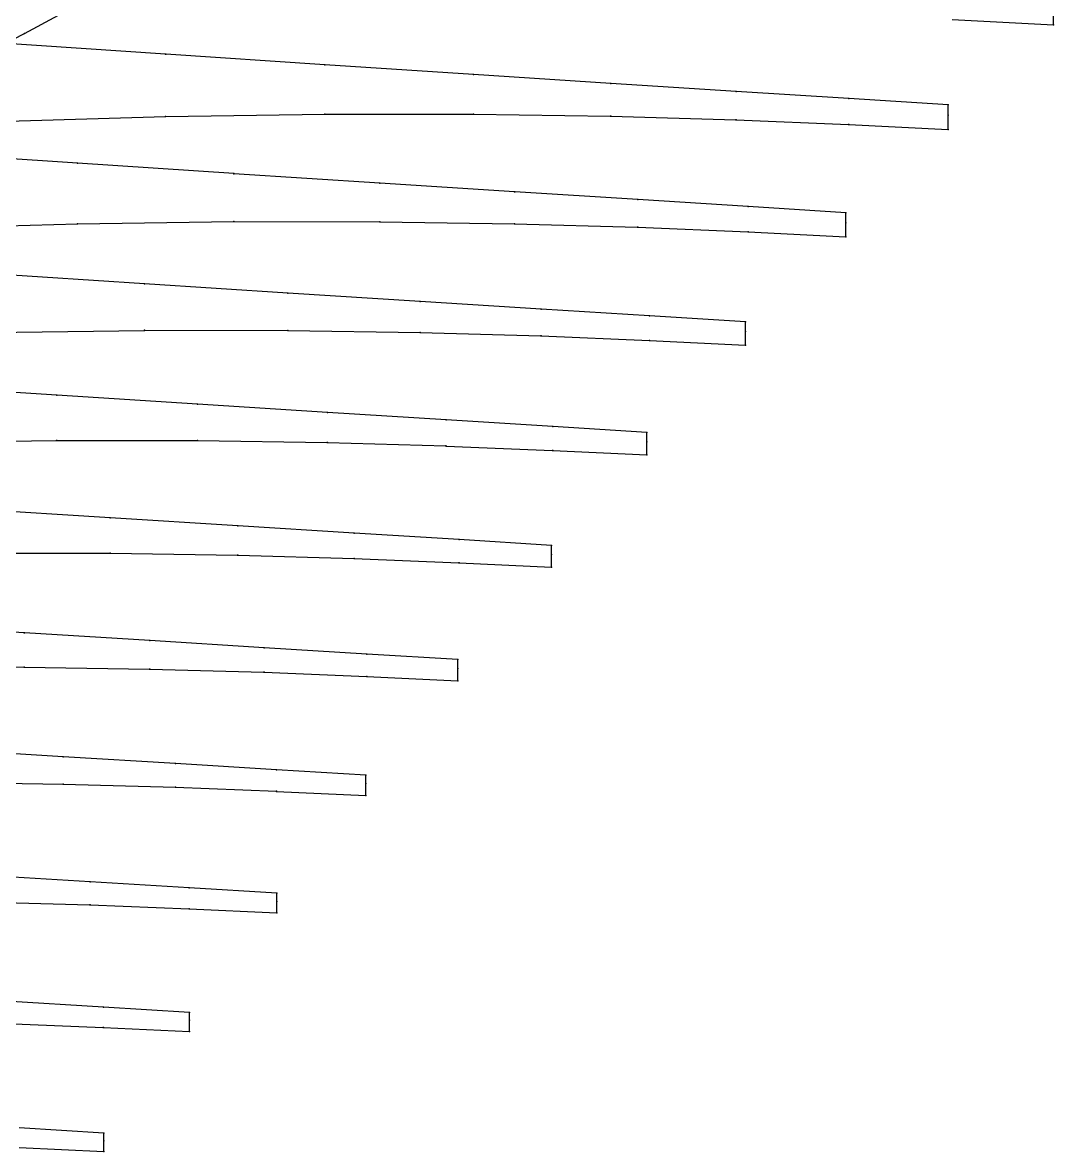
# Model space of a CAD drawing. Extents: x 0 to 4.67, y -4.5 to 1.66.
# Drawn here: x 2.428 to 2.89, y -1.972 to -1.466 of the extents above; entities that cross this region are included whole.
import ezdxf

# ---------------------------------------------------------------- set-up
doc = ezdxf.new("R2010")
doc.units = 0
doc.layers.get('0').update_dxf_attribs({"linetype": 'CONTINUOUS'})

msp = doc.modelspace()

# ---------------------------------------------------------------- linework, layer by layer
at = {"color": 4}
for points in [[(2.84443, -1.46492), (2.8898, -1.46724), (2.8898, -1.46054)], [(2.41362, -1.47907), (2.42907, -1.4711), (2.44443, -1.46296)], [(2.41362, -1.47907), (2.42907, -1.4711), (2.44443, -1.46296)], [(2.41362, -1.47907), (2.42907, -1.4711), (2.44443, -1.46296)], [(2.41362, -1.47907), (2.42907, -1.4711), (2.44443, -1.46296)], [(2.41362, -1.47907), (2.42907, -1.4711), (2.44443, -1.46296)], [(2.41659, -1.51051), (2.49225, -1.50829), (2.49233, -1.50828), (2.56356, -1.50725), (2.56364, -1.50725), (2.6301, -1.5073), (2.63018, -1.5073), (2.69155, -1.50823), (2.69163, -1.50823), (2.74762, -1.50983), (2.74772, -1.50983), (2.79803, -1.51193), (2.79813, -1.51194), (2.84267, -1.51419), (2.84267, -1.50769), (2.84267, -1.50312), (2.79813, -1.50027), (2.74772, -1.49707), (2.69166, -1.49351), (2.69163, -1.49351), (2.63021, -1.48956), (2.63018, -1.48956), (2.56367, -1.4852), (2.56364, -1.48519), (2.49236, -1.48045), (2.49233, -1.48045), (2.41663, -1.47535)], [(2.37851, -1.55852), (2.4528, -1.55636), (2.45288, -1.55635), (2.52283, -1.55535), (2.5229, -1.55535), (2.58817, -1.55541), (2.58825, -1.55541), (2.64851, -1.55633), (2.64859, -1.55633), (2.70356, -1.5579), (2.70367, -1.5579), (2.75306, -1.55995), (2.75317, -1.55995), (2.79691, -1.56214), (2.79691, -1.55585), (2.79691, -1.55141), (2.75317, -1.54862), (2.70367, -1.5455), (2.64862, -1.54203), (2.64859, -1.54203), (2.58827, -1.53818), (2.58825, -1.53818), (2.52293, -1.53392), (2.5229, -1.53391), (2.45291, -1.52928), (2.45288, -1.52928), (2.37854, -1.5243)], [(2.41412, -1.60502), (2.48281, -1.60406), (2.48288, -1.60405), (2.54697, -1.60412), (2.54705, -1.60412), (2.60622, -1.60503), (2.6063, -1.60503), (2.66028, -1.60656), (2.66039, -1.60656), (2.70889, -1.60856), (2.70899, -1.60856), (2.75194, -1.61069), (2.75194, -1.60459), (2.75194, -1.60029), (2.70899, -1.59757), (2.66039, -1.59452), (2.60633, -1.59114), (2.6063, -1.59113), (2.54707, -1.58738), (2.54705, -1.58737), (2.48291, -1.58322), (2.48288, -1.58322), (2.41415, -1.5787)], [(2.37608, -1.6543), (2.44353, -1.65337), (2.4436, -1.65337), (2.50653, -1.65344), (2.50661, -1.65344), (2.56471, -1.65433), (2.56479, -1.65433), (2.6178, -1.65583), (2.6179, -1.65584), (2.66552, -1.65778), (2.66563, -1.65779), (2.7078, -1.65986), (2.7078, -1.65395), (2.7078, -1.64978), (2.66563, -1.64713), (2.6179, -1.64415), (2.56482, -1.64085), (2.56479, -1.64085), (2.50663, -1.63718), (2.50661, -1.63718), (2.44363, -1.63313), (2.4436, -1.63312), (2.37611, -1.62872)], [(2.40561, -1.70376), (2.46742, -1.70385), (2.46749, -1.70385), (2.52456, -1.70473), (2.52464, -1.70473), (2.5767, -1.70619), (2.5768, -1.7062), (2.62358, -1.70809), (2.62368, -1.7081), (2.66509, -1.71011), (2.66509, -1.70439), (2.66509, -1.70035), (2.62368, -1.69776), (2.5768, -1.69486), (2.52466, -1.69164), (2.52464, -1.69164), (2.46752, -1.68806), (2.46749, -1.68806), (2.40564, -1.68411)], [(2.36828, -1.75473), (2.42899, -1.75482), (2.42906, -1.75482), (2.48511, -1.75569), (2.48518, -1.75569), (2.53631, -1.75712), (2.53641, -1.75713), (2.58235, -1.75897), (2.58245, -1.75898), (2.62313, -1.76093), (2.62313, -1.7554), (2.62313, -1.75149), (2.58245, -1.74897), (2.53641, -1.74614), (2.48521, -1.74299), (2.48518, -1.74299), (2.42908, -1.7395), (2.42906, -1.7395), (2.36831, -1.73564)], [(2.39134, -1.8064), (2.44639, -1.80725), (2.44646, -1.80725), (2.49668, -1.80865), (2.49678, -1.80866), (2.5419, -1.81045), (2.542, -1.81046), (2.58195, -1.81235), (2.58195, -1.80701), (2.58195, -1.80323), (2.542, -1.80077), (2.49678, -1.79801), (2.44649, -1.79494), (2.44646, -1.79494), (2.39137, -1.79154)], [(2.40905, -1.85991), (2.45838, -1.86128), (2.45848, -1.86128), (2.5028, -1.86303), (2.5029, -1.86304), (2.54215, -1.86487), (2.54215, -1.85972), (2.54215, -1.85606), (2.5029, -1.85366), (2.45848, -1.85097), (2.40907, -1.84798)], [(2.42082, -1.91446), (2.46437, -1.91616), (2.46446, -1.91616), (2.50302, -1.91794), (2.50302, -1.91297), (2.50302, -1.90943), (2.46446, -1.90709), (2.42082, -1.90447)], [(2.42681, -1.96994), (2.46468, -1.97167), (2.46468, -1.96687), (2.46468, -1.96346), (2.42681, -1.96118)]]:
    msp.add_lwpolyline(points, dxfattribs=at)
at = {"color": 2}
for p in [(2.8898, -1.46724, 26.52), (2.42907, -1.4711), (2.42907, -1.4711, 0.00179), (2.42907, -1.4711, 0.00716), (2.42907, -1.4711, 0.0161), (2.42907, -1.4711, 0.02863), (2.49233, -1.48045, 27.3394), (2.49236, -1.48045, 27.3394), (2.56364, -1.48519, 27.3394), (2.56367, -1.4852, 27.3394), (2.63018, -1.48956, 27.3394), (2.63021, -1.48956, 27.3394), (2.69163, -1.49351, 27.3394), (2.69166, -1.49351, 27.3394), (2.74772, -1.49707, 27.3394), (2.79813, -1.50027, 27.3394), (2.84267, -1.50312, 27.3394), (2.49225, -1.50829, 27.3394), (2.49233, -1.50828, 27.3394), (2.56356, -1.50725, 27.3394), (2.56364, -1.50725, 27.3394), (2.6301, -1.5073, 27.3394), (2.63018, -1.5073, 27.3394), (2.69155, -1.50823, 27.3394), (2.69163, -1.50823, 27.3394), (2.74762, -1.50983, 27.3394), (2.74772, -1.50983, 27.3394), (2.84267, -1.50769, 27.3394), (2.79803, -1.51193, 27.3394), (2.79813, -1.51194, 27.3394), (2.84267, -1.51419, 27.3394), (2.45288, -1.52928, 28.1713), (2.45291, -1.52928, 28.1713), (2.5229, -1.53391, 28.1713), (2.52293, -1.53392, 28.1713), (2.58825, -1.53818, 28.1713), (2.58827, -1.53818, 28.1713), (2.64859, -1.54203, 28.1713), (2.64862, -1.54203, 28.1713), (2.70367, -1.5455, 28.1713), (2.75317, -1.54862, 28.1713), (2.79691, -1.55141, 28.1713), (2.4528, -1.55636, 28.1713), (2.45288, -1.55635, 28.1713), (2.52283, -1.55535, 28.1713), (2.5229, -1.55535, 28.1713), (2.58817, -1.55541, 28.1713), (2.58825, -1.55541, 28.1713), (2.64851, -1.55633, 28.1713), (2.64859, -1.55633, 28.1713), (2.79691, -1.55585, 28.1713), (2.70356, -1.5579, 28.1713), (2.70367, -1.5579, 28.1713), (2.75306, -1.55995, 28.1713), (2.75317, -1.55995, 28.1713), (2.79691, -1.56214, 28.1713), (2.48288, -1.58322, 29.0157), (2.48291, -1.58322, 29.0157), (2.54705, -1.58737, 29.0157), (2.54707, -1.58738, 29.0157), (2.6063, -1.59113, 29.0157), (2.60633, -1.59114, 29.0157), (2.66039, -1.59452, 29.0157), (2.70899, -1.59757, 29.0157), (2.75194, -1.60029, 29.0157), (2.48281, -1.60406, 29.0157), (2.48288, -1.60405, 29.0157), (2.54697, -1.60412, 29.0157), (2.54705, -1.60412, 29.0157), (2.60622, -1.60503, 29.0157), (2.6063, -1.60503, 29.0157), (2.66028, -1.60656, 29.0157), (2.66039, -1.60656, 29.0157), (2.75194, -1.60459, 29.0157), (2.70889, -1.60856, 29.0157), (2.70899, -1.60856, 29.0157), (2.75194, -1.61069, 29.0157), (2.4436, -1.63312, 29.8726), (2.44363, -1.63313, 29.8726), (2.50661, -1.63718, 29.8726), (2.50663, -1.63718, 29.8726), (2.56479, -1.64085, 29.8726), (2.56482, -1.64085, 29.8726), (2.6179, -1.64415, 29.8726), (2.66563, -1.64713, 29.8726), (2.7078, -1.64978, 29.8726), (2.44353, -1.65337, 29.8726), (2.4436, -1.65337, 29.8726), (2.50653, -1.65344, 29.8726), (2.50661, -1.65344, 29.8726), (2.56471, -1.65433, 29.8726), (2.56479, -1.65433, 29.8726), (2.6178, -1.65583, 29.8726), (2.6179, -1.65584, 29.8726), (2.7078, -1.65395, 29.8726), (2.66552, -1.65778, 29.8726), (2.66563, -1.65779, 29.8726), (2.7078, -1.65986, 29.8726), (2.46749, -1.68806, 30.7419), (2.46752, -1.68806, 30.7419), (2.52464, -1.69164, 30.7419), (2.52466, -1.69164, 30.7419), (2.5768, -1.69486, 30.7419), (2.62368, -1.69776, 30.7419), (2.66509, -1.70035, 30.7419), (2.46742, -1.70385, 30.7419), (2.46749, -1.70385, 30.7419), (2.52456, -1.70473, 30.7419), (2.52464, -1.70473, 30.7419), (2.5767, -1.70619, 30.7419), (2.5768, -1.7062, 30.7419), (2.62358, -1.70809, 30.7419), (2.62368, -1.7081, 30.7419), (2.66509, -1.70439, 30.7419), (2.66509, -1.71011, 30.7419), (2.42906, -1.7395, 31.6237), (2.42908, -1.7395, 31.6237), (2.48518, -1.74299, 31.6237), (2.48521, -1.74299, 31.6237), (2.53641, -1.74614, 31.6237), (2.58245, -1.74897, 31.6237), (2.62313, -1.75149, 31.6237), (2.42899, -1.75482, 31.6237), (2.42906, -1.75482, 31.6237), (2.48511, -1.75569, 31.6237), (2.48518, -1.75569, 31.6237), (2.53631, -1.75712, 31.6237), (2.53641, -1.75713, 31.6237), (2.62313, -1.7554, 31.6237), (2.58235, -1.75897, 31.6237), (2.58245, -1.75898, 31.6237), (2.62313, -1.76093, 31.6237), (2.44646, -1.79494, 32.5179), (2.44649, -1.79494, 32.5179), (2.49678, -1.79801, 32.5179), (2.542, -1.80077, 32.5179), (2.58195, -1.80323, 32.5179), (2.44639, -1.80725, 32.5179), (2.44646, -1.80725, 32.5179), (2.49668, -1.80865, 32.5179), (2.49678, -1.80866, 32.5179), (2.58195, -1.80701, 32.5179), (2.5419, -1.81045, 32.5179), (2.542, -1.81046, 32.5179), (2.58195, -1.81235, 32.5179), (2.45848, -1.85097, 33.4247), (2.5029, -1.85366, 33.4247), (2.54215, -1.85606, 33.4247), (2.54215, -1.85972, 33.4247), (2.45838, -1.86128, 33.4247), (2.45848, -1.86128, 33.4247), (2.5028, -1.86303, 33.4247), (2.5029, -1.86304, 33.4247), (2.54215, -1.86487, 33.4247), (2.46446, -1.90709, 34.3438), (2.50302, -1.90943, 34.3438), (2.50302, -1.91297, 34.3438), (2.46437, -1.91616, 34.3438), (2.46446, -1.91616, 34.3438), (2.50302, -1.91794, 34.3438), (2.46468, -1.96346, 35.2755), (2.46468, -1.96687, 35.2755), (2.46468, -1.97167, 35.2755)]:
    msp.add_point(p, dxfattribs=at)

doc.saveas('drawing.dxf')
